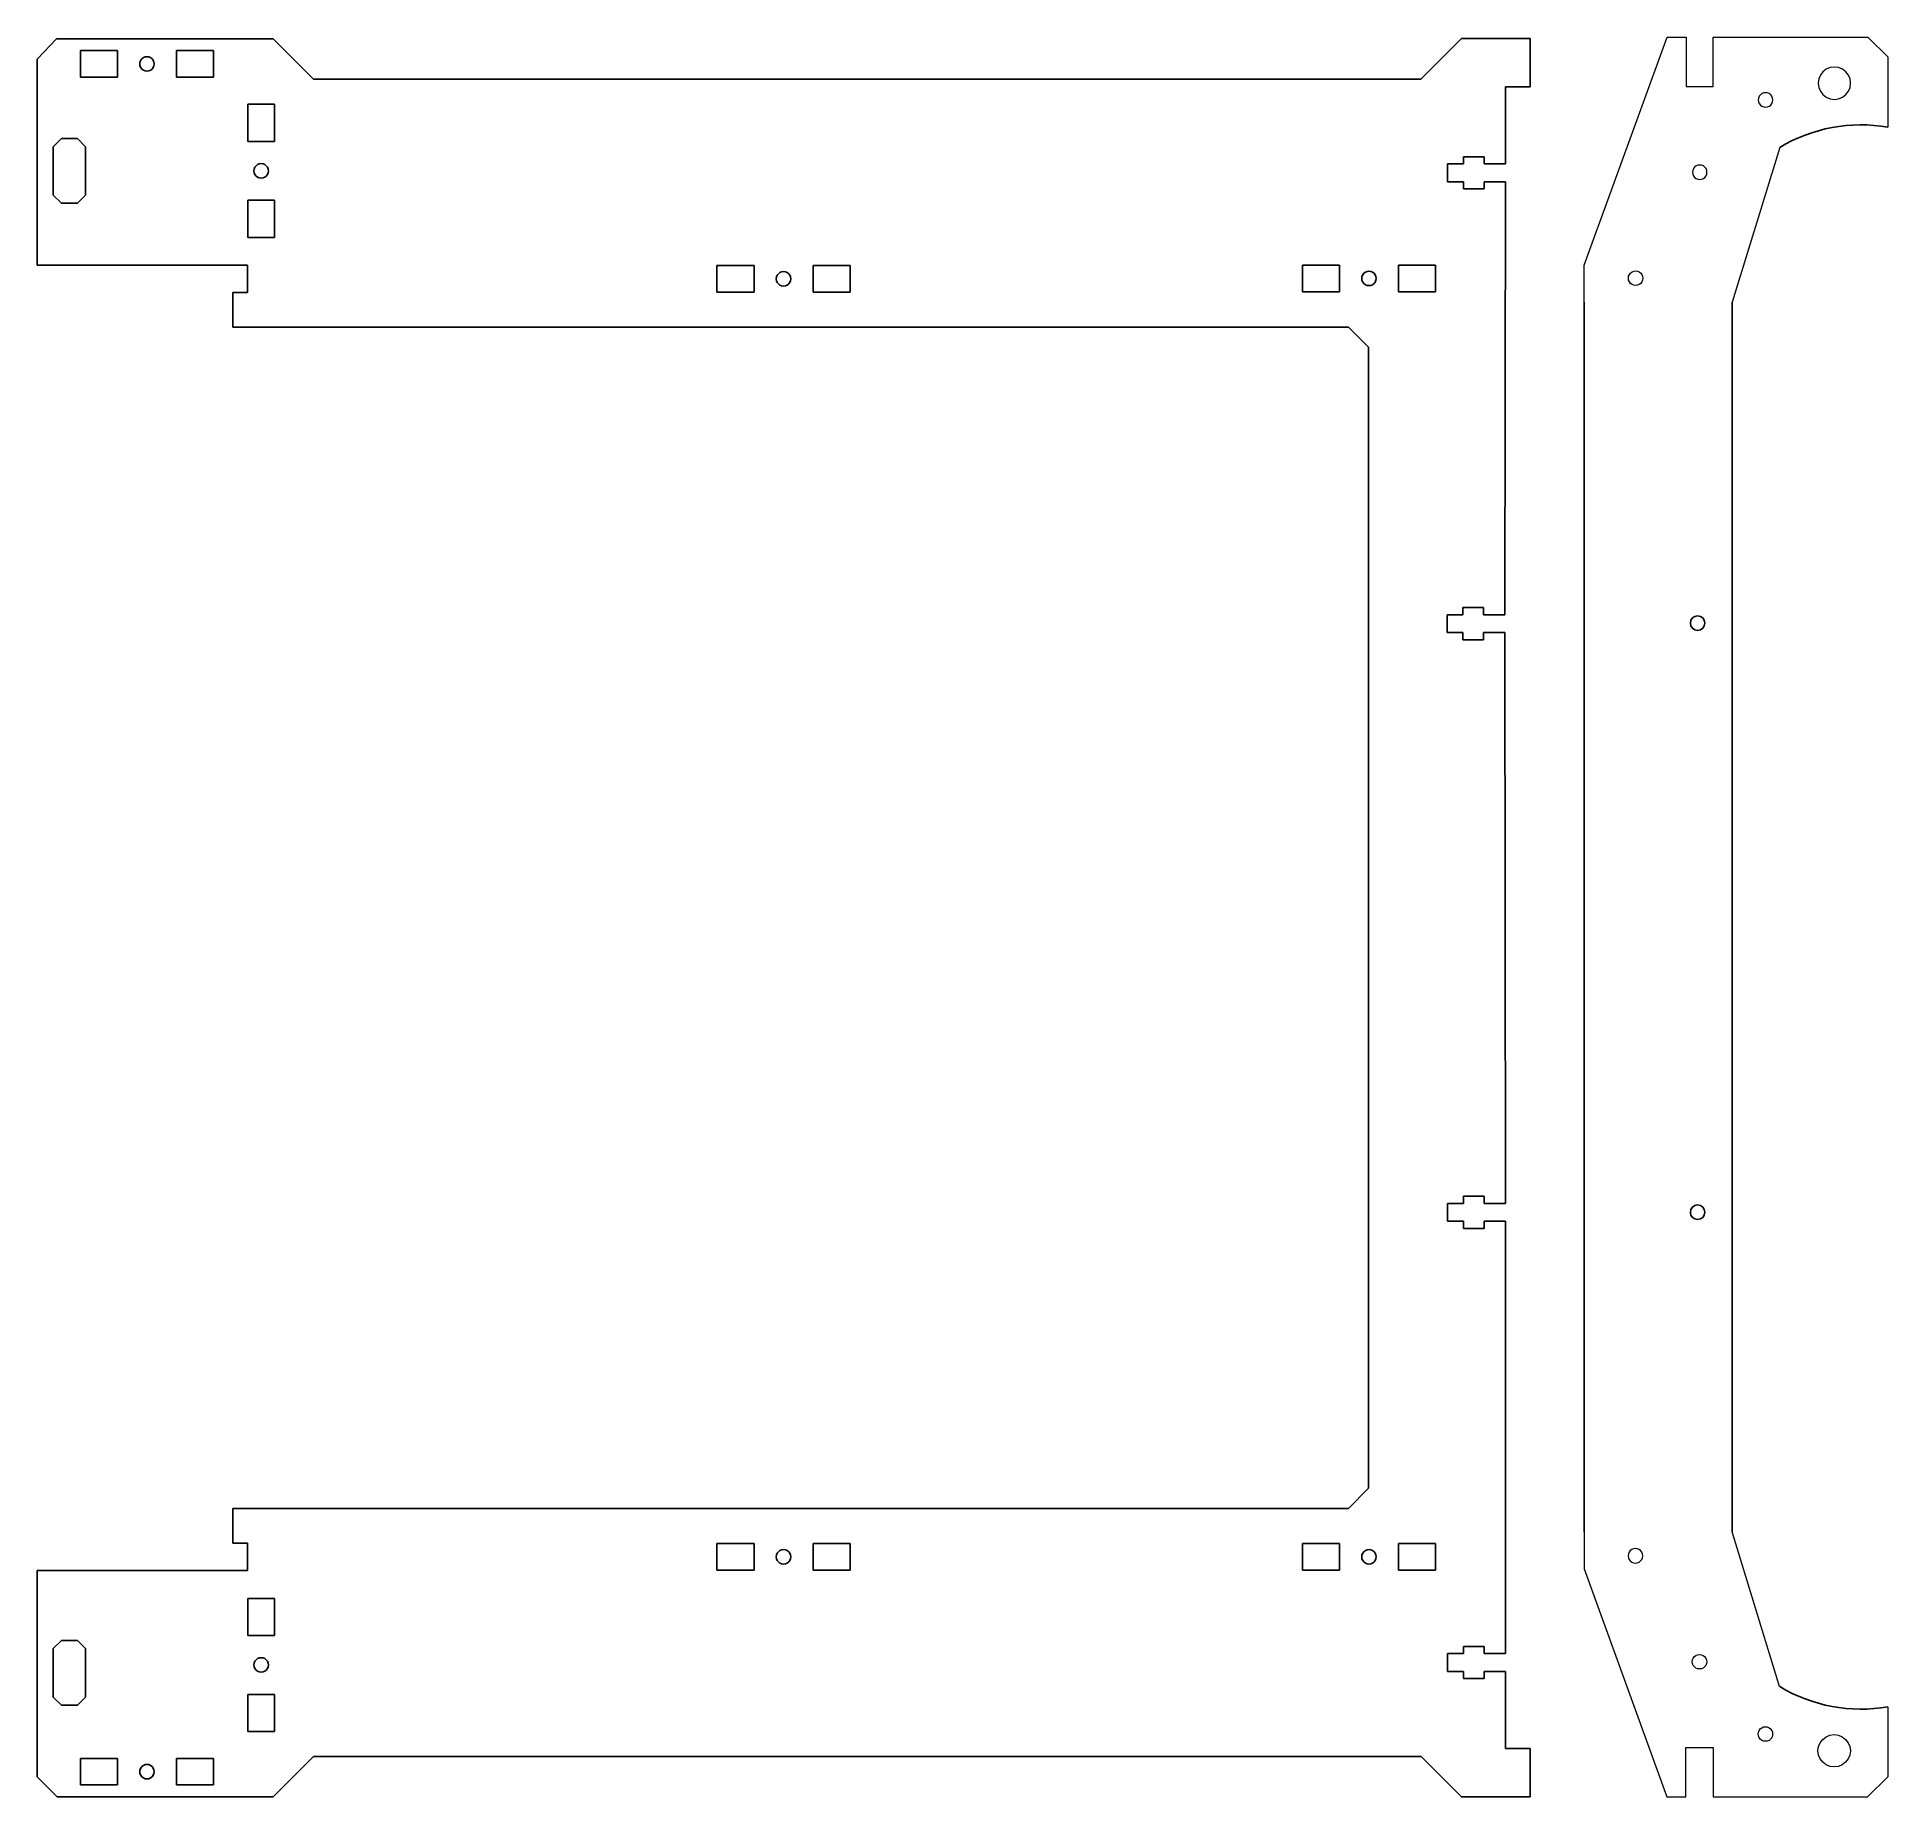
# Model space of a CAD drawing. Header units: millimetres. Extents: x 593 to 1051, y 83 to 519.
import ezdxf

# ---------------------------------------------------------------- set-up
doc = ezdxf.new("R2010")
doc.units = ezdxf.units.MM
doc.header["$MEASUREMENT"] = 0
doc.layers.add('Layer 1', color=7, linetype='Continuous')

msp = doc.modelspace()

# ---------------------------------------------------------------- linework, layer by layer
for p, q in [((945.62, 518.44), (935.62, 508.44)), ((945.62, 518.44), (962.62, 518.44)), ((962.62, 518.44), (962.62, 506.44)), ((592.62, 513.33), (597.43, 518.33)), ((597.43, 518.33), (651.12, 518.33)), ((603.37, 515.43), (603.37, 508.83)), ((612.57, 515.43), (603.37, 515.43)), ((612.57, 508.83), (612.57, 515.43)), ((619.4, 513.87), (618.97, 513.69)), ((619.87, 513.93), (619.4, 513.87)), ((620.34, 513.87), (619.87, 513.93)), ((620.77, 513.69), (620.34, 513.87)), ((636.37, 515.43), (627.17, 515.43)), ((627.17, 515.43), (627.17, 508.83)), ((636.37, 508.83), (636.37, 515.43)), ((651.12, 518.33), (661.12, 508.33)), ((592.62, 462.68), (592.62, 513.33)), ((618.13, 512.59), (618.07, 512.13)), ((618.07, 512.13), (618.13, 511.66)), ((618.31, 513.03), (618.13, 512.59)), ((618.13, 511.66), (618.31, 511.23)), ((618.6, 513.4), (618.31, 513.03)), ((618.31, 511.23), (618.6, 510.85)), ((618.97, 513.69), (618.6, 513.4)), ((618.6, 510.85), (618.97, 510.57)), ((618.97, 510.57), (619.4, 510.39)), ((619.4, 510.39), (619.87, 510.33)), ((619.87, 510.33), (620.34, 510.39)), ((620.34, 510.39), (620.77, 510.57)), ((621.14, 513.4), (620.77, 513.69)), ((620.77, 510.57), (621.14, 510.85)), ((621.43, 513.03), (621.14, 513.4)), ((621.14, 510.85), (621.43, 511.23)), ((621.61, 512.59), (621.43, 513.03)), ((621.43, 511.23), (621.61, 511.66)), ((621.67, 512.13), (621.61, 512.59)), ((621.61, 511.66), (621.67, 512.13)), ((603.37, 508.83), (612.57, 508.83)), ((627.17, 508.83), (636.37, 508.83)), ((935.62, 508.33), (661.12, 508.33)), ((956.52, 506.44), (956.52, 487.34)), ((962.62, 506.44), (956.52, 506.44)), ((651.47, 502.13), (644.87, 502.13)), ((644.87, 502.13), (644.87, 492.93)), ((651.47, 492.93), (651.47, 502.13)), ((598.66, 493.62), (596.66, 491.62)), ((596.66, 491.62), (596.66, 479.63)), ((602.66, 493.62), (598.66, 493.62)), ((602.66, 493.62), (604.66, 491.62)), ((604.66, 491.62), (604.66, 479.63)), ((644.87, 492.93), (651.47, 492.93)), ((646.61, 486.53), (646.43, 486.09)), ((646.9, 486.9), (646.61, 486.53)), ((647.27, 487.19), (646.9, 486.9)), ((647.7, 487.37), (647.27, 487.19)), ((648.17, 487.43), (647.7, 487.37)), ((648.64, 487.37), (648.17, 487.43)), ((649.07, 487.19), (648.64, 487.37)), ((649.44, 486.9), (649.07, 487.19)), ((649.73, 486.53), (649.44, 486.9)), ((649.91, 486.09), (649.73, 486.53)), ((942.17, 487.34), (942.17, 482.94)), ((946.12, 487.34), (942.17, 487.34)), ((951.22, 489.14), (946.12, 489.14)), ((946.12, 489.14), (946.12, 487.34)), ((951.22, 487.34), (951.22, 489.14)), ((956.52, 487.34), (951.22, 487.34)), ((646.43, 486.09), (646.37, 485.63)), ((646.37, 485.63), (646.43, 485.16)), ((646.43, 485.16), (646.61, 484.73)), ((646.61, 484.73), (646.9, 484.35)), ((646.9, 484.35), (647.27, 484.07)), ((647.27, 484.07), (647.7, 483.89)), ((647.7, 483.89), (648.17, 483.83)), ((648.17, 483.83), (648.64, 483.89)), ((648.64, 483.89), (649.07, 484.07)), ((649.07, 484.07), (649.44, 484.35)), ((649.44, 484.35), (649.73, 484.73)), ((649.73, 484.73), (649.91, 485.16)), ((649.97, 485.63), (649.91, 486.09)), ((649.91, 485.16), (649.97, 485.63)), ((942.17, 482.94), (946.12, 482.94)), ((946.12, 482.94), (946.12, 481.14)), ((951.22, 481.14), (951.22, 482.94)), ((951.22, 482.94), (956.52, 482.94)), ((956.52, 482.94), (956.41, 375.61)), ((596.66, 479.63), (598.66, 477.63)), ((598.66, 477.63), (602.66, 477.63)), ((602.66, 477.63), (604.66, 479.63)), ((651.47, 478.33), (644.87, 478.33)), ((644.87, 478.33), (644.87, 469.13)), ((651.47, 469.13), (651.47, 478.33)), ((946.12, 481.14), (951.22, 481.14)), ((644.87, 469.13), (651.47, 469.13)), ((592.63, 462.23), (592.62, 462.68)), ((592.63, 462.23), (644.82, 462.23)), ((644.82, 462.23), (644.82, 455.53)), ((761.13, 462.18), (761.13, 455.58)), ((770.33, 462.18), (761.13, 462.18)), ((770.33, 455.58), (770.33, 462.18)), ((775.89, 459.34), (775.83, 458.88)), ((775.83, 458.88), (775.89, 458.41)), ((776.07, 459.78), (775.89, 459.34)), ((776.35, 460.15), (776.07, 459.78)), ((776.73, 460.44), (776.35, 460.15)), ((777.16, 460.62), (776.73, 460.44)), ((777.63, 460.68), (777.16, 460.62)), ((778.1, 460.62), (777.63, 460.68)), ((778.53, 460.44), (778.1, 460.62)), ((778.9, 460.15), (778.53, 460.44)), ((779.19, 459.78), (778.9, 460.15)), ((779.37, 459.34), (779.19, 459.78)), ((779.43, 458.88), (779.37, 459.34)), ((779.37, 458.41), (779.43, 458.88)), ((794.13, 462.18), (784.93, 462.18)), ((784.93, 462.18), (784.93, 455.58)), ((794.13, 455.58), (794.13, 462.18)), ((915.41, 462.29), (906.21, 462.29)), ((906.21, 462.29), (906.21, 455.69)), ((915.41, 455.69), (915.41, 462.29)), ((920.97, 459.46), (920.91, 458.99)), ((920.91, 458.99), (920.97, 458.53)), ((921.15, 459.89), (920.97, 459.46)), ((921.44, 460.27), (921.15, 459.89)), ((921.81, 460.55), (921.44, 460.27)), ((922.25, 460.73), (921.81, 460.55)), ((922.71, 460.79), (922.25, 460.73)), ((923.18, 460.73), (922.71, 460.79)), ((923.61, 460.55), (923.18, 460.73)), ((923.99, 460.27), (923.61, 460.55)), ((924.27, 459.89), (923.99, 460.27)), ((924.45, 459.46), (924.27, 459.89)), ((924.52, 458.99), (924.45, 459.46)), ((924.45, 458.53), (924.52, 458.99)), ((939.21, 462.29), (930.01, 462.29)), ((930.01, 462.29), (930.01, 455.69)), ((939.21, 455.69), (939.21, 462.29)), ((644.82, 455.53), (641.13, 455.53)), ((641.13, 455.53), (641.13, 446.88)), ((761.13, 455.58), (770.33, 455.58)), ((775.89, 458.41), (776.07, 457.98)), ((776.07, 457.98), (776.35, 457.6)), ((776.35, 457.6), (776.73, 457.32)), ((776.73, 457.32), (777.16, 457.14)), ((777.16, 457.14), (777.63, 457.08)), ((777.63, 457.08), (778.1, 457.14)), ((778.1, 457.14), (778.53, 457.32)), ((778.53, 457.32), (778.9, 457.6)), ((778.9, 457.6), (779.19, 457.98)), ((779.19, 457.98), (779.37, 458.41)), ((784.93, 455.58), (794.13, 455.58)), ((906.21, 455.69), (915.41, 455.69)), ((920.97, 458.53), (921.15, 458.09)), ((921.15, 458.09), (921.44, 457.72)), ((921.44, 457.72), (921.81, 457.43)), ((921.81, 457.43), (922.25, 457.25)), ((922.25, 457.25), (922.71, 457.19)), ((922.71, 457.19), (923.18, 457.25)), ((923.18, 457.25), (923.61, 457.43)), ((923.61, 457.43), (923.99, 457.72)), ((923.99, 457.72), (924.27, 458.09)), ((924.27, 458.09), (924.45, 458.53)), ((930.01, 455.69), (939.21, 455.69)), ((976.07, 453.12), (976.07, 148.33)), ((1012.75, 453.13), (1012.69, 148.32)), ((641.13, 446.88), (917.62, 446.88)), ((917.62, 446.88), (922.62, 441.92)), ((922.62, 441.92), (922.62, 159.17)), ((951.11, 377.41), (946.01, 377.41)), ((946.01, 377.41), (946.01, 375.61)), ((951.11, 375.61), (951.11, 377.41)), ((946.01, 375.61), (942.06, 375.61)), ((942.06, 375.61), (942.06, 371.21)), ((956.41, 375.61), (951.11, 375.61)), ((942.06, 371.21), (946.01, 371.21)), ((946.01, 371.21), (946.01, 369.41)), ((946.01, 369.41), (951.11, 369.41)), ((951.11, 369.41), (951.11, 371.21)), ((951.11, 371.21), (956.41, 371.21)), ((956.41, 371.21), (956.54, 229.76)), ((946.14, 229.76), (942.19, 229.76)), ((942.19, 229.76), (942.19, 225.36)), ((951.24, 231.56), (946.14, 231.56)), ((946.14, 231.56), (946.14, 229.76)), ((951.24, 229.76), (951.24, 231.56)), ((956.54, 229.76), (951.24, 229.76)), ((942.19, 225.36), (946.14, 225.36)), ((946.14, 225.36), (946.14, 223.56)), ((951.24, 223.56), (951.24, 225.36)), ((951.24, 225.36), (956.54, 225.36)), ((956.54, 225.36), (956.54, 118.17)), ((946.14, 223.56), (951.24, 223.56)), ((922.62, 159.17), (917.62, 154.17)), ((641.13, 145.52), (641.13, 154.17)), ((917.62, 154.17), (641.13, 154.17)), ((644.82, 145.52), (641.13, 145.52)), ((644.82, 138.77), (644.82, 145.52)), ((770.33, 145.47), (761.13, 145.47)), ((761.13, 145.47), (761.13, 138.87)), ((770.33, 138.87), (770.33, 145.47)), ((775.89, 142.64), (775.83, 142.17)), ((776.07, 143.07), (775.89, 142.64)), ((776.35, 143.44), (776.07, 143.07)), ((776.73, 143.73), (776.35, 143.44)), ((777.16, 143.91), (776.73, 143.73)), ((777.63, 143.97), (777.16, 143.91)), ((778.1, 143.91), (777.63, 143.97)), ((778.53, 143.73), (778.1, 143.91)), ((778.9, 143.44), (778.53, 143.73)), ((779.19, 143.07), (778.9, 143.44)), ((779.37, 142.64), (779.19, 143.07)), ((779.43, 142.17), (779.37, 142.64)), ((784.93, 145.47), (784.93, 138.87)), ((794.13, 145.47), (784.93, 145.47)), ((794.13, 138.87), (794.13, 145.47)), ((906.21, 145.47), (906.21, 138.87)), ((915.41, 145.47), (906.21, 145.47)), ((915.41, 138.87), (915.41, 145.47)), ((920.97, 142.64), (920.91, 142.17)), ((921.15, 143.07), (920.97, 142.64)), ((921.44, 143.44), (921.15, 143.07)), ((921.81, 143.73), (921.44, 143.44)), ((922.25, 143.91), (921.81, 143.73)), ((922.71, 143.97), (922.25, 143.91)), ((923.18, 143.91), (922.71, 143.97)), ((923.61, 143.73), (923.18, 143.91)), ((923.99, 143.44), (923.61, 143.73)), ((924.27, 143.07), (923.99, 143.44)), ((924.45, 142.64), (924.27, 143.07)), ((924.52, 142.17), (924.45, 142.64)), ((939.21, 145.47), (930.01, 145.47)), ((930.01, 145.47), (930.01, 138.87)), ((939.21, 138.87), (939.21, 145.47)), ((592.63, 138.77), (592.62, 138.37)), ((592.62, 87.67), (592.62, 138.37)), ((592.63, 138.77), (644.82, 138.77)), ((761.13, 138.87), (770.33, 138.87)), ((775.83, 142.17), (775.89, 141.7)), ((775.89, 141.7), (776.07, 141.27)), ((776.07, 141.27), (776.35, 140.9)), ((776.35, 140.9), (776.73, 140.61)), ((776.73, 140.61), (777.16, 140.43)), ((777.16, 140.43), (777.63, 140.37)), ((777.63, 140.37), (778.1, 140.43)), ((778.1, 140.43), (778.53, 140.61)), ((778.53, 140.61), (778.9, 140.9)), ((778.9, 140.9), (779.19, 141.27)), ((779.19, 141.27), (779.37, 141.7)), ((779.37, 141.7), (779.43, 142.17)), ((784.93, 138.87), (794.13, 138.87)), ((906.21, 138.87), (915.41, 138.87)), ((920.91, 142.17), (920.97, 141.7)), ((920.97, 141.7), (921.15, 141.27)), ((921.15, 141.27), (921.44, 140.9)), ((921.44, 140.9), (921.81, 140.61)), ((921.81, 140.61), (922.25, 140.43)), ((922.25, 140.43), (922.71, 140.37)), ((922.71, 140.37), (923.18, 140.43)), ((923.18, 140.43), (923.61, 140.61)), ((923.61, 140.61), (923.99, 140.9)), ((923.99, 140.9), (924.27, 141.27)), ((924.27, 141.27), (924.45, 141.7)), ((924.45, 141.7), (924.52, 142.17)), ((930.01, 138.87), (939.21, 138.87)), ((651.47, 131.87), (644.87, 131.87)), ((644.87, 131.87), (644.87, 122.67)), ((651.47, 122.67), (651.47, 131.87)), ((598.66, 121.42), (596.66, 119.42)), ((596.66, 119.42), (596.66, 107.42)), ((598.66, 121.42), (602.66, 121.42)), ((604.66, 119.42), (602.66, 121.42)), ((604.66, 119.42), (604.66, 107.42)), ((644.87, 122.67), (651.47, 122.67)), ((951.22, 119.97), (946.12, 119.97)), ((946.12, 119.97), (946.12, 118.17)), ((951.22, 118.17), (951.22, 119.97)), ((646.43, 115.84), (646.37, 115.37)), ((646.37, 115.37), (646.43, 114.9)), ((646.61, 116.27), (646.43, 115.84)), ((646.43, 114.9), (646.61, 114.47)), ((646.9, 116.64), (646.61, 116.27)), ((647.27, 116.93), (646.9, 116.64)), ((647.7, 117.11), (647.27, 116.93)), ((648.17, 117.17), (647.7, 117.11)), ((648.64, 117.11), (648.17, 117.17)), ((649.07, 116.93), (648.64, 117.11)), ((649.44, 116.64), (649.07, 116.93)), ((649.73, 116.27), (649.44, 116.64)), ((649.91, 115.84), (649.73, 116.27)), ((649.73, 114.47), (649.91, 114.9)), ((649.97, 115.37), (649.91, 115.84)), ((649.91, 114.9), (649.97, 115.37)), ((946.12, 118.17), (942.17, 118.17)), ((942.17, 118.17), (942.17, 113.77)), ((956.52, 118.17), (951.22, 118.17)), ((646.61, 114.47), (646.9, 114.1)), ((646.9, 114.1), (647.27, 113.81)), ((647.27, 113.81), (647.7, 113.63)), ((647.7, 113.63), (648.17, 113.57)), ((648.17, 113.57), (648.64, 113.63)), ((648.64, 113.63), (649.07, 113.81)), ((649.07, 113.81), (649.44, 114.1)), ((649.44, 114.1), (649.73, 114.47)), ((942.17, 113.77), (946.12, 113.77)), ((946.12, 113.77), (946.12, 111.97)), ((946.12, 111.97), (951.22, 111.97)), ((951.22, 111.97), (951.22, 113.77)), ((951.22, 113.77), (956.52, 113.77)), ((956.52, 113.77), (956.52, 94.67)), ((596.66, 107.42), (598.66, 105.42)), ((602.66, 105.42), (604.66, 107.42)), ((644.87, 108.07), (644.87, 98.87)), ((651.47, 108.07), (644.87, 108.07)), ((651.47, 98.87), (651.47, 108.07)), ((602.66, 105.42), (598.66, 105.42)), ((644.87, 98.87), (651.47, 98.87)), ((603.37, 92.22), (603.37, 85.62)), ((612.57, 92.22), (603.37, 92.22)), ((612.57, 85.62), (612.57, 92.22)), ((627.17, 92.22), (627.17, 85.62)), ((636.37, 92.22), (627.17, 92.22)), ((636.37, 85.62), (636.37, 92.22)), ((651.12, 82.67), (661.12, 92.67)), ((661.12, 92.67), (935.62, 92.67)), ((935.62, 92.67), (945.62, 82.67)), ((956.52, 94.67), (962.62, 94.67)), ((962.62, 94.67), (962.62, 82.67)), ((597.62, 82.67), (592.62, 87.67)), ((618.13, 89.39), (618.07, 88.92)), ((618.07, 88.92), (618.13, 88.45)), ((618.31, 89.82), (618.13, 89.39)), ((618.13, 88.45), (618.31, 88.02)), ((618.6, 90.19), (618.31, 89.82)), ((618.31, 88.02), (618.6, 87.65)), ((618.97, 90.48), (618.6, 90.19)), ((618.6, 87.65), (618.97, 87.36)), ((619.4, 90.66), (618.97, 90.48)), ((618.97, 87.36), (619.4, 87.18)), ((619.87, 90.72), (619.4, 90.66)), ((619.4, 87.18), (619.87, 87.12)), ((620.34, 90.66), (619.87, 90.72)), ((619.87, 87.12), (620.34, 87.18)), ((620.77, 90.48), (620.34, 90.66)), ((620.34, 87.18), (620.77, 87.36)), ((621.14, 90.19), (620.77, 90.48)), ((620.77, 87.36), (621.14, 87.65)), ((621.43, 89.82), (621.14, 90.19)), ((621.14, 87.65), (621.43, 88.02)), ((621.61, 89.39), (621.43, 89.82)), ((621.43, 88.02), (621.61, 88.45)), ((621.67, 88.92), (621.61, 89.39)), ((621.61, 88.45), (621.67, 88.92)), ((651.12, 82.67), (597.62, 82.67)), ((603.37, 85.62), (612.57, 85.62)), ((627.17, 85.62), (636.37, 85.62)), ((962.62, 82.67), (945.62, 82.67))]:
    msp.add_line(p, q)
for centre in [(1004.16, 373.56), (1004.16, 227.56)]:
    msp.add_circle(centre, 1.8)
for centre, start, end in [((1044.63, 458.04), 80.0955, 121.0642), ((1044.63, 143.41), 238.9358, 279.9045)]:
    msp.add_arc(centre, 39, start, end)
at = {"layer": 'Layer 1', "lineweight": 9}
for points in [[(976.07, 462.24), (976.07, 462.24), (996.61, 518.8), (996.61, 518.8)], [(996.61, 518.8), (996.61, 518.8), (1001.32, 518.8), (1001.32, 518.8)], [(1001.32, 518.8), (1001.32, 518.8), (1001.32, 506.58), (1001.32, 506.58)], [(1008.04, 506.58), (1008.04, 506.58), (1008.04, 518.8), (1008.04, 518.8)], [(1008.04, 518.8), (1008.04, 518.8), (1046.32, 518.8), (1046.32, 518.8)], [(1046.32, 518.8), (1046.32, 518.8), (1051.34, 513.79), (1051.34, 513.79)], [(1051.34, 496.46), (1051.34, 496.46), (1051.34, 513.79), (1051.34, 513.79)], [(1034.58, 509.37), (1034.58, 509.37), (1034.18, 508.4), (1034.18, 508.4)], [(1035.22, 510.2), (1035.22, 510.2), (1034.58, 509.37), (1034.58, 509.37)], [(1036.05, 510.84), (1036.05, 510.84), (1035.22, 510.2), (1035.22, 510.2)], [(1037.02, 511.24), (1037.02, 511.24), (1036.05, 510.84), (1036.05, 510.84)], [(1038.06, 511.37), (1038.06, 511.37), (1037.02, 511.24), (1037.02, 511.24)], [(1039.09, 511.24), (1039.09, 511.24), (1038.06, 511.37), (1038.06, 511.37)], [(1040.06, 510.84), (1040.06, 510.84), (1039.09, 511.24), (1039.09, 511.24)], [(1040.89, 510.2), (1040.89, 510.2), (1040.06, 510.84), (1040.06, 510.84)], [(1041.53, 509.37), (1041.53, 509.37), (1040.89, 510.2), (1040.89, 510.2)], [(1041.93, 508.4), (1041.93, 508.4), (1041.53, 509.37), (1041.53, 509.37)], [(1001.32, 506.58), (1001.32, 506.58), (1008.04, 506.58), (1008.04, 506.58)], [(1020.1, 504.77), (1020.1, 504.77), (1019.73, 504.48), (1019.73, 504.48)], [(1020.54, 504.95), (1020.54, 504.95), (1020.1, 504.77), (1020.1, 504.77)], [(1021.01, 505.01), (1021.01, 505.01), (1020.54, 504.95), (1020.54, 504.95)], [(1021.47, 504.95), (1021.47, 504.95), (1021.01, 505.01), (1021.01, 505.01)], [(1021.91, 504.77), (1021.91, 504.77), (1021.47, 504.95), (1021.47, 504.95)], [(1022.28, 504.48), (1022.28, 504.48), (1021.91, 504.77), (1021.91, 504.77)], [(1034.18, 508.4), (1034.18, 508.4), (1034.05, 507.36), (1034.05, 507.36)], [(1034.05, 507.36), (1034.05, 507.36), (1034.18, 506.33), (1034.18, 506.33)], [(1034.18, 506.33), (1034.18, 506.33), (1034.58, 505.36), (1034.58, 505.36)], [(1034.58, 505.36), (1034.58, 505.36), (1035.22, 504.53), (1035.22, 504.53)], [(1040.89, 504.53), (1040.89, 504.53), (1041.53, 505.36), (1041.53, 505.36)], [(1041.53, 505.36), (1041.53, 505.36), (1041.93, 506.33), (1041.93, 506.33)], [(1042.06, 507.36), (1042.06, 507.36), (1041.93, 508.4), (1041.93, 508.4)], [(1041.93, 506.33), (1041.93, 506.33), (1042.06, 507.36), (1042.06, 507.36)], [(1019.26, 503.67), (1019.26, 503.67), (1019.2, 503.21), (1019.2, 503.21)], [(1019.2, 503.21), (1019.2, 503.21), (1019.26, 502.74), (1019.26, 502.74)], [(1019.44, 504.11), (1019.44, 504.11), (1019.26, 503.67), (1019.26, 503.67)], [(1019.26, 502.74), (1019.26, 502.74), (1019.44, 502.3), (1019.44, 502.3)], [(1019.73, 504.48), (1019.73, 504.48), (1019.44, 504.11), (1019.44, 504.11)], [(1019.44, 502.3), (1019.44, 502.3), (1019.73, 501.93), (1019.73, 501.93)], [(1019.73, 501.93), (1019.73, 501.93), (1020.1, 501.64), (1020.1, 501.64)], [(1020.1, 501.64), (1020.1, 501.64), (1020.54, 501.46), (1020.54, 501.46)], [(1020.54, 501.46), (1020.54, 501.46), (1021.01, 501.4), (1021.01, 501.4)], [(1021.01, 501.4), (1021.01, 501.4), (1021.47, 501.46), (1021.47, 501.46)], [(1021.47, 501.46), (1021.47, 501.46), (1021.91, 501.64), (1021.91, 501.64)], [(1021.91, 501.64), (1021.91, 501.64), (1022.28, 501.93), (1022.28, 501.93)], [(1022.57, 504.11), (1022.57, 504.11), (1022.28, 504.48), (1022.28, 504.48)], [(1022.28, 501.93), (1022.28, 501.93), (1022.57, 502.3), (1022.57, 502.3)], [(1022.75, 503.67), (1022.75, 503.67), (1022.57, 504.11), (1022.57, 504.11)], [(1022.57, 502.3), (1022.57, 502.3), (1022.75, 502.74), (1022.75, 502.74)], [(1022.81, 503.21), (1022.81, 503.21), (1022.75, 503.67), (1022.75, 503.67)], [(1022.75, 502.74), (1022.75, 502.74), (1022.81, 503.21), (1022.81, 503.21)], [(1035.22, 504.53), (1035.22, 504.53), (1036.05, 503.89), (1036.05, 503.89)], [(1036.05, 503.89), (1036.05, 503.89), (1037.02, 503.49), (1037.02, 503.49)], [(1037.02, 503.49), (1037.02, 503.49), (1038.06, 503.35), (1038.06, 503.35)], [(1038.06, 503.35), (1038.06, 503.35), (1039.09, 503.49), (1039.09, 503.49)], [(1039.09, 503.49), (1039.09, 503.49), (1040.06, 503.89), (1040.06, 503.89)], [(1040.06, 503.89), (1040.06, 503.89), (1040.89, 504.53), (1040.89, 504.53)], [(1024.51, 491.45), (1024.51, 491.45), (1012.75, 453.13), (1012.75, 453.13)], [(1003.41, 486.56), (1003.41, 486.56), (1003.12, 486.18), (1003.12, 486.18)], [(1003.78, 486.84), (1003.78, 486.84), (1003.41, 486.56), (1003.41, 486.56)], [(1004.21, 487.02), (1004.21, 487.02), (1003.78, 486.84), (1003.78, 486.84)], [(1004.68, 487.08), (1004.68, 487.08), (1004.21, 487.02), (1004.21, 487.02)], [(1005.15, 487.02), (1005.15, 487.02), (1004.68, 487.08), (1004.68, 487.08)], [(1005.58, 486.84), (1005.58, 486.84), (1005.15, 487.02), (1005.15, 487.02)], [(1005.96, 486.56), (1005.96, 486.56), (1005.58, 486.84), (1005.58, 486.84)], [(1006.24, 486.18), (1006.24, 486.18), (1005.96, 486.56), (1005.96, 486.56)], [(1002.94, 485.75), (1002.94, 485.75), (1002.88, 485.28), (1002.88, 485.28)], [(1002.88, 485.28), (1002.88, 485.28), (1002.94, 484.81), (1002.94, 484.81)], [(1003.12, 486.18), (1003.12, 486.18), (1002.94, 485.75), (1002.94, 485.75)], [(1002.94, 484.81), (1002.94, 484.81), (1003.12, 484.38), (1003.12, 484.38)], [(1003.12, 484.38), (1003.12, 484.38), (1003.41, 484), (1003.41, 484)], [(1003.41, 484), (1003.41, 484), (1003.78, 483.72), (1003.78, 483.72)], [(1003.78, 483.72), (1003.78, 483.72), (1004.21, 483.54), (1004.21, 483.54)], [(1004.21, 483.54), (1004.21, 483.54), (1004.68, 483.48), (1004.68, 483.48)], [(1004.68, 483.48), (1004.68, 483.48), (1005.15, 483.54), (1005.15, 483.54)], [(1005.15, 483.54), (1005.15, 483.54), (1005.58, 483.72), (1005.58, 483.72)], [(1005.58, 483.72), (1005.58, 483.72), (1005.96, 484), (1005.96, 484)], [(1005.96, 484), (1005.96, 484), (1006.24, 484.38), (1006.24, 484.38)], [(1006.42, 485.75), (1006.42, 485.75), (1006.24, 486.18), (1006.24, 486.18)], [(1006.24, 484.38), (1006.24, 484.38), (1006.42, 484.81), (1006.42, 484.81)], [(1006.48, 485.28), (1006.48, 485.28), (1006.42, 485.75), (1006.42, 485.75)], [(1006.42, 484.81), (1006.42, 484.81), (1006.48, 485.28), (1006.48, 485.28)], [(976.07, 453.12), (976.07, 453.12), (976.07, 462.24), (976.07, 462.24)], [(987, 459.04), (987, 459.04), (987.06, 459.5), (987.06, 459.5)], [(987.06, 458.57), (987.06, 458.57), (987, 459.04), (987, 459.04)], [(987.06, 459.5), (987.06, 459.5), (987.24, 459.94), (987.24, 459.94)], [(987.24, 459.94), (987.24, 459.94), (987.53, 460.31), (987.53, 460.31)], [(987.53, 460.31), (987.53, 460.31), (987.9, 460.6), (987.9, 460.6)], [(987.9, 460.6), (987.9, 460.6), (988.33, 460.78), (988.33, 460.78)], [(988.33, 460.78), (988.33, 460.78), (988.8, 460.84), (988.8, 460.84)], [(988.8, 460.84), (988.8, 460.84), (989.27, 460.78), (989.27, 460.78)], [(989.27, 460.78), (989.27, 460.78), (989.7, 460.6), (989.7, 460.6)], [(989.7, 460.6), (989.7, 460.6), (990.08, 460.31), (990.08, 460.31)], [(990.08, 460.31), (990.08, 460.31), (990.36, 459.94), (990.36, 459.94)], [(990.36, 459.94), (990.36, 459.94), (990.54, 459.5), (990.54, 459.5)], [(990.54, 459.5), (990.54, 459.5), (990.6, 459.04), (990.6, 459.04)], [(990.6, 459.04), (990.6, 459.04), (990.54, 458.57), (990.54, 458.57)], [(987.24, 458.14), (987.24, 458.14), (987.06, 458.57), (987.06, 458.57)], [(987.53, 457.76), (987.53, 457.76), (987.24, 458.14), (987.24, 458.14)], [(987.9, 457.48), (987.9, 457.48), (987.53, 457.76), (987.53, 457.76)], [(988.33, 457.29), (988.33, 457.29), (987.9, 457.48), (987.9, 457.48)], [(988.8, 457.23), (988.8, 457.23), (988.33, 457.29), (988.33, 457.29)], [(989.27, 457.29), (989.27, 457.29), (988.8, 457.23), (988.8, 457.23)], [(989.7, 457.48), (989.7, 457.48), (989.27, 457.29), (989.27, 457.29)], [(990.08, 457.76), (990.08, 457.76), (989.7, 457.48), (989.7, 457.48)], [(990.36, 458.14), (990.36, 458.14), (990.08, 457.76), (990.08, 457.76)], [(990.54, 458.57), (990.54, 458.57), (990.36, 458.14), (990.36, 458.14)], [(976.02, 148.33), (976.02, 148.33), (976.02, 139.21), (976.02, 139.21)], [(1024.45, 110), (1024.45, 110), (1012.69, 148.32), (1012.69, 148.32)], [(987, 142.88), (987, 142.88), (986.94, 142.41), (986.94, 142.41)], [(986.94, 142.41), (986.94, 142.41), (987, 141.95), (987, 141.95)], [(987.18, 143.31), (987.18, 143.31), (987, 142.88), (987, 142.88)], [(987.47, 143.69), (987.47, 143.69), (987.18, 143.31), (987.18, 143.31)], [(987.84, 143.97), (987.84, 143.97), (987.47, 143.69), (987.47, 143.69)], [(988.28, 144.16), (988.28, 144.16), (987.84, 143.97), (987.84, 143.97)], [(988.74, 144.22), (988.74, 144.22), (988.28, 144.16), (988.28, 144.16)], [(989.21, 144.16), (989.21, 144.16), (988.74, 144.22), (988.74, 144.22)], [(989.65, 143.97), (989.65, 143.97), (989.21, 144.16), (989.21, 144.16)], [(990.02, 143.69), (990.02, 143.69), (989.65, 143.97), (989.65, 143.97)], [(990.31, 143.31), (990.31, 143.31), (990.02, 143.69), (990.02, 143.69)], [(990.49, 142.88), (990.49, 142.88), (990.31, 143.31), (990.31, 143.31)], [(990.55, 142.41), (990.55, 142.41), (990.49, 142.88), (990.49, 142.88)], [(990.49, 141.95), (990.49, 141.95), (990.55, 142.41), (990.55, 142.41)], [(976.02, 139.21), (976.02, 139.21), (996.56, 82.65), (996.56, 82.65)], [(987, 141.95), (987, 141.95), (987.18, 141.51), (987.18, 141.51)], [(987.18, 141.51), (987.18, 141.51), (987.47, 141.14), (987.47, 141.14)], [(987.47, 141.14), (987.47, 141.14), (987.84, 140.85), (987.84, 140.85)], [(987.84, 140.85), (987.84, 140.85), (988.28, 140.67), (988.28, 140.67)], [(988.28, 140.67), (988.28, 140.67), (988.74, 140.61), (988.74, 140.61)], [(988.74, 140.61), (988.74, 140.61), (989.21, 140.67), (989.21, 140.67)], [(989.21, 140.67), (989.21, 140.67), (989.65, 140.85), (989.65, 140.85)], [(989.65, 140.85), (989.65, 140.85), (990.02, 141.14), (990.02, 141.14)], [(990.02, 141.14), (990.02, 141.14), (990.31, 141.51), (990.31, 141.51)], [(990.31, 141.51), (990.31, 141.51), (990.49, 141.95), (990.49, 141.95)], [(1002.82, 116.17), (1002.82, 116.17), (1002.88, 116.64), (1002.88, 116.64)], [(1002.88, 115.7), (1002.88, 115.7), (1002.82, 116.17), (1002.82, 116.17)], [(1002.88, 116.64), (1002.88, 116.64), (1003.06, 117.07), (1003.06, 117.07)], [(1003.06, 115.27), (1003.06, 115.27), (1002.88, 115.7), (1002.88, 115.7)], [(1003.06, 117.07), (1003.06, 117.07), (1003.35, 117.45), (1003.35, 117.45)], [(1003.35, 114.89), (1003.35, 114.89), (1003.06, 115.27), (1003.06, 115.27)], [(1003.35, 117.45), (1003.35, 117.45), (1003.72, 117.73), (1003.72, 117.73)], [(1003.72, 114.61), (1003.72, 114.61), (1003.35, 114.89), (1003.35, 114.89)], [(1003.72, 117.73), (1003.72, 117.73), (1004.16, 117.91), (1004.16, 117.91)], [(1004.16, 117.91), (1004.16, 117.91), (1004.62, 117.97), (1004.62, 117.97)], [(1004.62, 117.97), (1004.62, 117.97), (1005.09, 117.91), (1005.09, 117.91)], [(1005.09, 117.91), (1005.09, 117.91), (1005.53, 117.73), (1005.53, 117.73)], [(1005.53, 117.73), (1005.53, 117.73), (1005.9, 117.45), (1005.9, 117.45)], [(1005.9, 114.89), (1005.9, 114.89), (1005.53, 114.61), (1005.53, 114.61)], [(1005.9, 117.45), (1005.9, 117.45), (1006.19, 117.07), (1006.19, 117.07)], [(1006.19, 115.27), (1006.19, 115.27), (1005.9, 114.89), (1005.9, 114.89)], [(1006.19, 117.07), (1006.19, 117.07), (1006.37, 116.64), (1006.37, 116.64)], [(1006.37, 115.7), (1006.37, 115.7), (1006.19, 115.27), (1006.19, 115.27)], [(1006.37, 116.64), (1006.37, 116.64), (1006.43, 116.17), (1006.43, 116.17)], [(1006.43, 116.17), (1006.43, 116.17), (1006.37, 115.7), (1006.37, 115.7)], [(1004.16, 114.43), (1004.16, 114.43), (1003.72, 114.61), (1003.72, 114.61)], [(1004.62, 114.37), (1004.62, 114.37), (1004.16, 114.43), (1004.16, 114.43)], [(1005.09, 114.43), (1005.09, 114.43), (1004.62, 114.37), (1004.62, 114.37)], [(1005.53, 114.61), (1005.53, 114.61), (1005.09, 114.43), (1005.09, 114.43)], [(1051.28, 104.99), (1051.28, 104.99), (1051.28, 87.66), (1051.28, 87.66)], [(1019.14, 98.24), (1019.14, 98.24), (1019.21, 98.71), (1019.21, 98.71)], [(1019.21, 97.78), (1019.21, 97.78), (1019.14, 98.24), (1019.14, 98.24)], [(1019.21, 98.71), (1019.21, 98.71), (1019.39, 99.15), (1019.39, 99.15)], [(1019.39, 97.34), (1019.39, 97.34), (1019.21, 97.78), (1019.21, 97.78)], [(1019.39, 99.15), (1019.39, 99.15), (1019.67, 99.52), (1019.67, 99.52)], [(1019.67, 96.97), (1019.67, 96.97), (1019.39, 97.34), (1019.39, 97.34)], [(1019.67, 99.52), (1019.67, 99.52), (1020.05, 99.81), (1020.05, 99.81)], [(1020.05, 96.68), (1020.05, 96.68), (1019.67, 96.97), (1019.67, 96.97)], [(1020.05, 99.81), (1020.05, 99.81), (1020.48, 99.99), (1020.48, 99.99)], [(1020.48, 96.5), (1020.48, 96.5), (1020.05, 96.68), (1020.05, 96.68)], [(1020.48, 99.99), (1020.48, 99.99), (1020.95, 100.05), (1020.95, 100.05)], [(1020.95, 96.44), (1020.95, 96.44), (1020.48, 96.5), (1020.48, 96.5)], [(1020.95, 100.05), (1020.95, 100.05), (1021.42, 99.99), (1021.42, 99.99)], [(1021.42, 96.5), (1021.42, 96.5), (1020.95, 96.44), (1020.95, 96.44)], [(1021.42, 99.99), (1021.42, 99.99), (1021.85, 99.81), (1021.85, 99.81)], [(1021.85, 96.68), (1021.85, 96.68), (1021.42, 96.5), (1021.42, 96.5)], [(1021.85, 99.81), (1021.85, 99.81), (1022.22, 99.52), (1022.22, 99.52)], [(1022.22, 96.97), (1022.22, 96.97), (1021.85, 96.68), (1021.85, 96.68)], [(1022.22, 99.52), (1022.22, 99.52), (1022.51, 99.15), (1022.51, 99.15)], [(1022.51, 97.34), (1022.51, 97.34), (1022.22, 96.97), (1022.22, 96.97)], [(1022.51, 99.15), (1022.51, 99.15), (1022.69, 98.71), (1022.69, 98.71)], [(1022.69, 97.78), (1022.69, 97.78), (1022.51, 97.34), (1022.51, 97.34)], [(1022.69, 98.71), (1022.69, 98.71), (1022.75, 98.24), (1022.75, 98.24)], [(1022.75, 98.24), (1022.75, 98.24), (1022.69, 97.78), (1022.69, 97.78)], [(1034.53, 96.09), (1034.53, 96.09), (1035.16, 96.92), (1035.16, 96.92)], [(1035.16, 96.92), (1035.16, 96.92), (1035.99, 97.56), (1035.99, 97.56)], [(1035.99, 97.56), (1035.99, 97.56), (1036.96, 97.96), (1036.96, 97.96)], [(1036.96, 97.96), (1036.96, 97.96), (1038, 98.1), (1038, 98.1)], [(1038, 98.1), (1038, 98.1), (1039.04, 97.96), (1039.04, 97.96)], [(1039.04, 97.96), (1039.04, 97.96), (1040, 97.56), (1040, 97.56)], [(1040, 97.56), (1040, 97.56), (1040.83, 96.92), (1040.83, 96.92)], [(1040.83, 96.92), (1040.83, 96.92), (1041.47, 96.09), (1041.47, 96.09)], [(1001.27, 82.65), (1001.27, 82.65), (1001.27, 94.87), (1001.27, 94.87)], [(1001.27, 94.87), (1001.27, 94.87), (1007.98, 94.87), (1007.98, 94.87)], [(1007.98, 94.87), (1007.98, 94.87), (1007.98, 82.65), (1007.98, 82.65)], [(1033.99, 94.09), (1033.99, 94.09), (1034.13, 95.12), (1034.13, 95.12)], [(1034.13, 93.05), (1034.13, 93.05), (1033.99, 94.09), (1033.99, 94.09)], [(1034.13, 95.12), (1034.13, 95.12), (1034.53, 96.09), (1034.53, 96.09)], [(1034.53, 92.08), (1034.53, 92.08), (1034.13, 93.05), (1034.13, 93.05)], [(1035.16, 91.25), (1035.16, 91.25), (1034.53, 92.08), (1034.53, 92.08)], [(1041.47, 92.08), (1041.47, 92.08), (1040.83, 91.25), (1040.83, 91.25)], [(1041.47, 96.09), (1041.47, 96.09), (1041.87, 95.12), (1041.87, 95.12)], [(1041.87, 93.05), (1041.87, 93.05), (1041.47, 92.08), (1041.47, 92.08)], [(1041.87, 95.12), (1041.87, 95.12), (1042.01, 94.09), (1042.01, 94.09)], [(1042.01, 94.09), (1042.01, 94.09), (1041.87, 93.05), (1041.87, 93.05)], [(1035.99, 90.61), (1035.99, 90.61), (1035.16, 91.25), (1035.16, 91.25)], [(1036.96, 90.21), (1036.96, 90.21), (1035.99, 90.61), (1035.99, 90.61)], [(1038, 90.08), (1038, 90.08), (1036.96, 90.21), (1036.96, 90.21)], [(1039.04, 90.21), (1039.04, 90.21), (1038, 90.08), (1038, 90.08)], [(1040, 90.61), (1040, 90.61), (1039.04, 90.21), (1039.04, 90.21)], [(1040.83, 91.25), (1040.83, 91.25), (1040, 90.61), (1040, 90.61)], [(1046.27, 82.65), (1046.27, 82.65), (1051.28, 87.66), (1051.28, 87.66)], [(996.56, 82.65), (996.56, 82.65), (1001.27, 82.65), (1001.27, 82.65)], [(1007.98, 82.65), (1007.98, 82.65), (1046.27, 82.65), (1046.27, 82.65)]]:
    msp.add_open_spline(points, degree=3, dxfattribs=at)
at = {"layer": 'Layer 1', "lineweight": 18}
msp.add_open_spline([(1024.45, 110), (1024.45, 110), (1024.48, 110), (1024.53, 109.99)], degree=3, dxfattribs=at)

doc.saveas('drawing.dxf')
